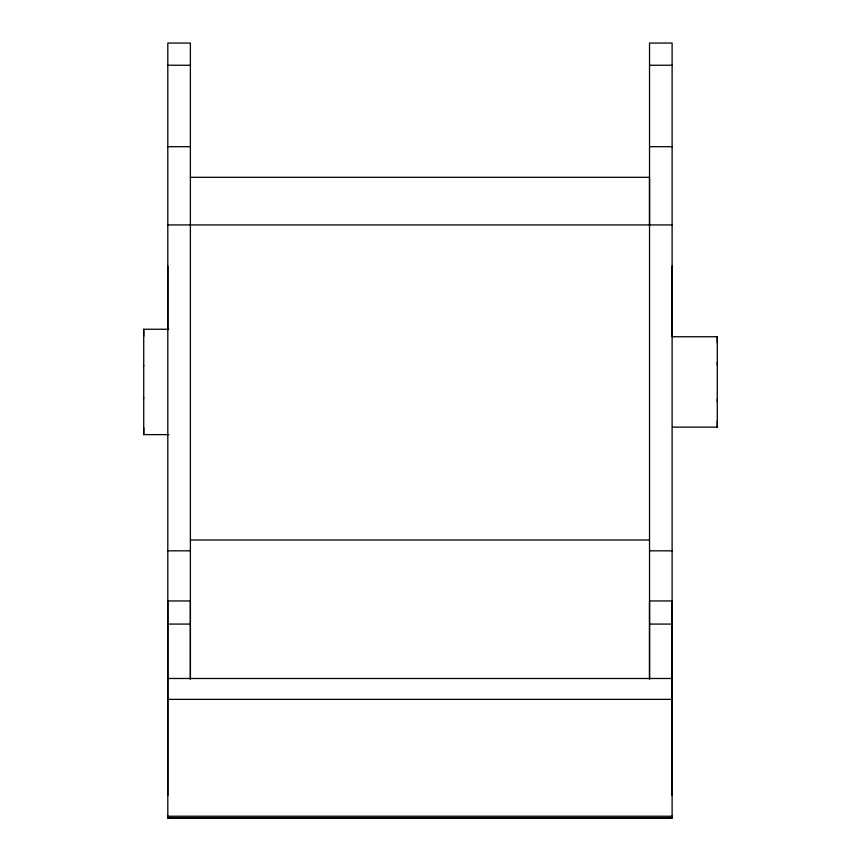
<?xml version="1.0" encoding="UTF-8"?>
<svg xmlns="http://www.w3.org/2000/svg" width="861" height="861" viewBox="0 0 861 861"><rect width="100%" height="100%" fill="white"/><g stroke="black" fill="none" stroke-linecap="round" stroke-linejoin="round"><path stroke-width="1.29" d="M168.756 434.622L143.722 434.622L143.722 427.562M143.722 398.492L143.722 397.933M143.722 365.947L143.722 365.376M143.722 336.307L143.722 329.246L168.756 329.246M649.528 678.49L649.528 600.956L672.107 600.956L672.107 817.95L167.809 817.95L167.809 600.956L190.389 600.956L190.389 678.49M167.809 329.86L167.809 266.124M649.528 225.614L649.528 177.301L190.389 177.301M672.107 336.5L672.107 266.124M672.484 427.131L717.278 427.131L717.278 421.072M717.278 401.506L717.278 398.88M717.278 364.989L717.278 362.363M717.278 342.796L717.278 336.737L672.484 336.737M167.809 65.242L190.389 65.242M649.528 65.242L672.107 65.242M167.809 146.704L190.389 146.704M649.528 146.704L672.107 146.704M167.809 224.925L672.107 224.925M190.389 539.998L649.528 539.998M167.809 550.825L190.389 550.825M649.528 550.825L672.107 550.825M167.809 624.074L190.389 624.074M649.528 624.074L672.107 624.074M167.809 678.49L672.107 678.49M167.809 699.358L672.107 699.358M167.809 817.767L672.107 817.767M717.278 336.737L717.278 427.131M672.107 795.37L672.107 43.05L649.528 43.05L649.528 679.48M672.107 817.95L672.107 816.228L167.809 816.228L167.809 817.95M190.389 679.48L190.389 43.05L167.809 43.05L167.809 795.37M143.722 329.246L143.722 434.622"/></g></svg>
